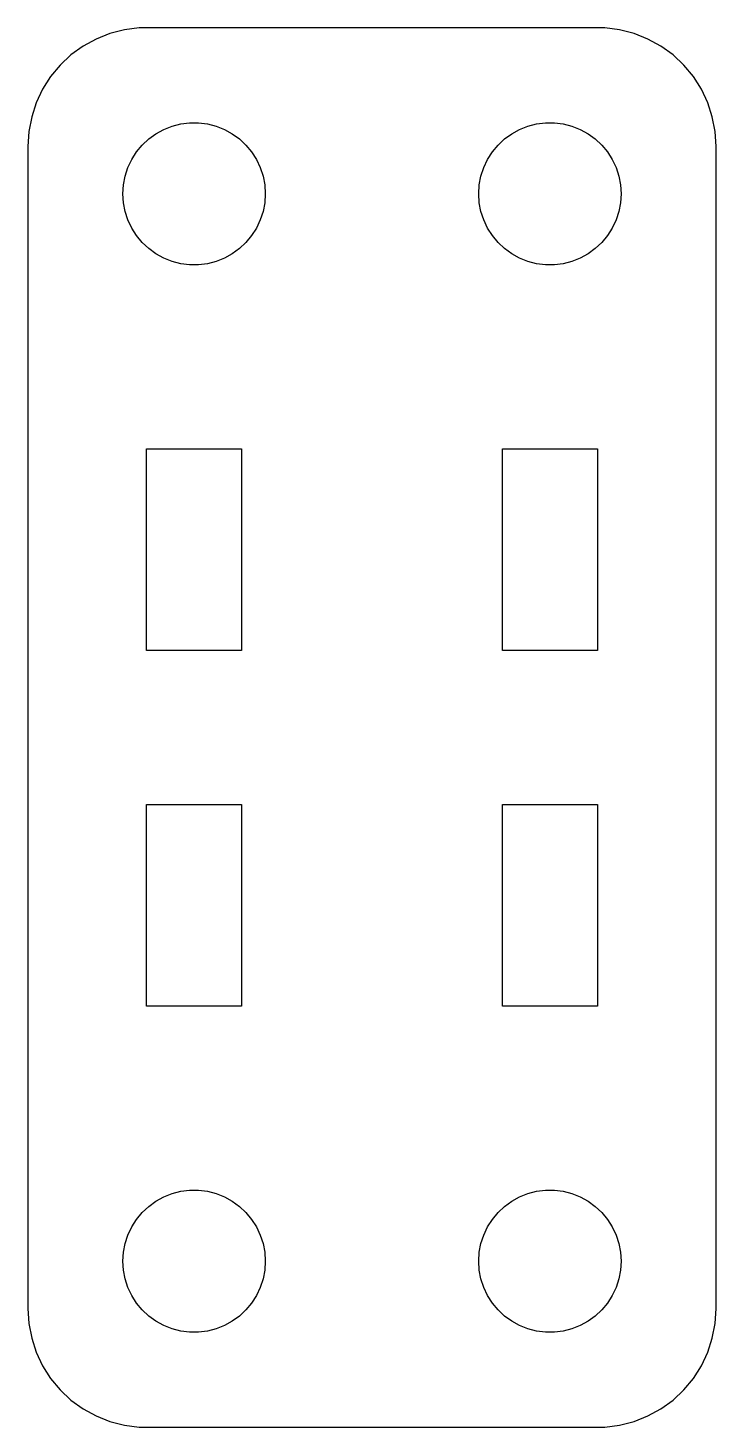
# Model space of a CAD drawing. Header units: metres. Extents: x -14.5 to 14.5, y -29.5 to 29.5.
import ezdxf

# ---------------------------------------------------------------- set-up
doc = ezdxf.new("R2010")
doc.units = ezdxf.units.M

msp = doc.modelspace()

# ---------------------------------------------------------------- linework, layer by layer
for p, q in [((-9.81395, 29.4901), (-10.4369, 29.4114)), ((9.81395, 29.4901), (-9.81395, 29.4901)), ((10.4369, 29.4114), (9.81395, 29.4901)), ((-11.6289, 29.0241), (-12.1791, 28.7216)), ((-11.0451, 29.2553), (-11.6289, 29.0241)), ((-10.4369, 29.4114), (-11.0451, 29.2553)), ((11.0451, 29.2553), (10.4369, 29.4114)), ((11.6289, 29.0241), (11.0451, 29.2553)), ((12.1791, 28.7216), (11.6289, 29.0241)), ((-12.6871, 28.3526), (-13.1448, 27.9227)), ((-12.1791, 28.7216), (-12.6871, 28.3526)), ((12.6871, 28.3526), (12.1791, 28.7216)), ((13.1448, 27.9227), (12.6871, 28.3526)), ((-13.1448, 27.9227), (-13.5451, 27.4389)), ((13.5451, 27.4389), (13.1448, 27.9227)), ((-13.5451, 27.4389), (-13.8815, 26.9088)), ((13.8815, 26.9088), (13.5451, 27.4389)), ((-13.8815, 26.9088), (-14.1489, 26.3406)), ((14.1489, 26.3406), (13.8815, 26.9088)), ((-14.1489, 26.3406), (-14.3429, 25.7434)), ((14.3429, 25.7434), (14.1489, 26.3406)), ((-14.3429, 25.7434), (-14.4606, 25.1267)), ((-8.42705, 25.3532), (-8.06213, 25.4469)), ((-8.06213, 25.4469), (-7.68837, 25.4941)), ((-7.68837, 25.4941), (-7.31161, 25.4941)), ((-7.31161, 25.4941), (-6.93785, 25.4469)), ((-6.93785, 25.4469), (-6.57294, 25.3532)), ((6.57294, 25.3532), (6.93785, 25.4469)), ((6.93785, 25.4469), (7.31161, 25.4941)), ((7.31161, 25.4941), (7.68837, 25.4941)), ((7.68837, 25.4941), (8.06213, 25.4469)), ((8.06213, 25.4469), (8.42705, 25.3532)), ((14.4606, 25.1267), (14.3429, 25.7434)), ((-14.4606, 25.1267), (-14.5, 24.5)), ((-9.6869, 24.5536), (-9.41226, 24.8115)), ((-9.41226, 24.8115), (-9.10747, 25.033)), ((-9.10747, 25.033), (-8.77733, 25.2145)), ((-8.77733, 25.2145), (-8.42705, 25.3532)), ((-6.57294, 25.3532), (-6.22266, 25.2145)), ((-6.22266, 25.2145), (-5.89252, 25.033)), ((-5.89252, 25.033), (-5.58772, 24.8115)), ((-5.58772, 24.8115), (-5.31308, 24.5536)), ((5.31308, 24.5536), (5.58772, 24.8115)), ((5.58772, 24.8115), (5.89252, 25.033)), ((5.89252, 25.033), (6.22266, 25.2145)), ((6.22266, 25.2145), (6.57294, 25.3532)), ((8.42705, 25.3532), (8.77733, 25.2145)), ((8.77733, 25.2145), (9.10747, 25.033)), ((9.10747, 25.033), (9.41226, 24.8115)), ((9.41226, 24.8115), (9.6869, 24.5536)), ((14.5, 24.5), (14.4606, 25.1267)), ((-14.5, 24.5), (-14.5, -24.5)), ((-10.1289, 23.9453), (-9.92705, 24.2634)), ((-9.92705, 24.2634), (-9.6869, 24.5536)), ((-5.31308, 24.5536), (-5.07294, 24.2634)), ((-5.07294, 24.2634), (-4.87108, 23.9453)), ((4.87108, 23.9453), (5.07294, 24.2634)), ((5.07294, 24.2634), (5.31308, 24.5536)), ((9.6869, 24.5536), (9.92705, 24.2634)), ((9.92705, 24.2634), (10.1289, 23.9453)), ((14.5, -24.5), (14.5, 24.5)), ((-10.4057, 23.2461), (-10.2893, 23.6044)), ((-10.2893, 23.6044), (-10.1289, 23.9453)), ((-4.87108, 23.9453), (-4.71066, 23.6044)), ((-4.71066, 23.6044), (-4.59424, 23.2461)), ((4.59424, 23.2461), (4.71066, 23.6044)), ((4.71066, 23.6044), (4.87108, 23.9453)), ((10.1289, 23.9453), (10.2893, 23.6044)), ((10.2893, 23.6044), (10.4057, 23.2461)), ((-10.4763, 22.876), (-10.4057, 23.2461)), ((-4.59424, 23.2461), (-4.52365, 22.876)), ((4.52365, 22.876), (4.59424, 23.2461)), ((10.4057, 23.2461), (10.4763, 22.876)), ((-10.5, 22.5), (-10.4763, 22.876)), ((-10.4763, 22.124), (-10.5, 22.5)), ((-4.52365, 22.876), (-4.5, 22.5)), ((-4.5, 22.5), (-4.52365, 22.124)), ((4.5, 22.5), (4.52365, 22.876)), ((4.52365, 22.124), (4.5, 22.5)), ((10.4763, 22.876), (10.5, 22.5)), ((10.5, 22.5), (10.4763, 22.124)), ((-10.4057, 21.7539), (-10.4763, 22.124)), ((-4.52365, 22.124), (-4.59424, 21.7539)), ((4.59424, 21.7539), (4.52365, 22.124)), ((10.4763, 22.124), (10.4057, 21.7539)), ((-10.2893, 21.3956), (-10.4057, 21.7539)), ((-10.1289, 21.0547), (-10.2893, 21.3956)), ((-4.71066, 21.3956), (-4.87108, 21.0547)), ((-4.59424, 21.7539), (-4.71066, 21.3956)), ((4.71066, 21.3956), (4.59424, 21.7539)), ((4.87108, 21.0547), (4.71066, 21.3956)), ((10.2893, 21.3956), (10.1289, 21.0547)), ((10.4057, 21.7539), (10.2893, 21.3956)), ((-9.92705, 20.7366), (-10.1289, 21.0547)), ((-9.6869, 20.4464), (-9.92705, 20.7366)), ((-5.07294, 20.7366), (-5.31308, 20.4464)), ((-4.87108, 21.0547), (-5.07294, 20.7366)), ((5.07294, 20.7366), (4.87108, 21.0547)), ((5.31308, 20.4464), (5.07294, 20.7366)), ((9.92705, 20.7366), (9.6869, 20.4464)), ((10.1289, 21.0547), (9.92705, 20.7366)), ((-9.41226, 20.1884), (-9.6869, 20.4464)), ((-9.10747, 19.967), (-9.41226, 20.1884)), ((-5.58772, 20.1884), (-5.89252, 19.967)), ((-5.31308, 20.4464), (-5.58772, 20.1884)), ((5.58772, 20.1884), (5.31308, 20.4464)), ((5.89252, 19.967), (5.58772, 20.1884)), ((9.41226, 20.1884), (9.10747, 19.967)), ((9.6869, 20.4464), (9.41226, 20.1884)), ((-8.77733, 19.7855), (-9.10747, 19.967)), ((-8.42705, 19.6468), (-8.77733, 19.7855)), ((-8.06213, 19.5531), (-8.42705, 19.6468)), ((-7.68837, 19.5059), (-8.06213, 19.5531)), ((-7.31161, 19.5059), (-7.68837, 19.5059)), ((-6.93785, 19.5531), (-7.31161, 19.5059)), ((-6.57294, 19.6468), (-6.93785, 19.5531)), ((-6.22266, 19.7855), (-6.57294, 19.6468)), ((-5.89252, 19.967), (-6.22266, 19.7855)), ((6.22266, 19.7855), (5.89252, 19.967)), ((6.57294, 19.6468), (6.22266, 19.7855)), ((6.93785, 19.5531), (6.57294, 19.6468)), ((7.31161, 19.5059), (6.93785, 19.5531)), ((7.68837, 19.5059), (7.31161, 19.5059)), ((8.06213, 19.5531), (7.68837, 19.5059)), ((8.42705, 19.6468), (8.06213, 19.5531)), ((8.77733, 19.7855), (8.42705, 19.6468)), ((9.10747, 19.967), (8.77733, 19.7855)), ((-9.5, 3.25), (-9.5, 11.75)), ((-9.5, 11.75), (-5.5, 11.75)), ((-5.5, 11.75), (-5.5, 3.25)), ((5.5, 3.25), (5.5, 11.75)), ((5.5, 11.75), (9.5, 11.75)), ((9.5, 11.75), (9.5, 3.25)), ((-5.5, 3.25), (-9.5, 3.25)), ((9.5, 3.25), (5.5, 3.25)), ((-9.5, -11.75), (-9.5, -3.25)), ((-9.5, -3.25), (-5.5, -3.25)), ((-5.5, -3.25), (-5.5, -11.75)), ((5.5, -11.75), (5.5, -3.25)), ((5.5, -3.25), (9.5, -3.25)), ((9.5, -3.25), (9.5, -11.75)), ((-5.5, -11.75), (-9.5, -11.75)), ((9.5, -11.75), (5.5, -11.75)), ((-9.41226, -20.1884), (-9.10747, -19.967)), ((-9.10747, -19.967), (-8.77733, -19.7855)), ((-8.77733, -19.7855), (-8.42705, -19.6468)), ((-8.42705, -19.6468), (-8.06213, -19.5531)), ((-8.06213, -19.5531), (-7.68837, -19.5059)), ((-7.68837, -19.5059), (-7.31161, -19.5059)), ((-7.31161, -19.5059), (-6.93785, -19.5531)), ((-6.93785, -19.5531), (-6.57294, -19.6468)), ((-6.57294, -19.6468), (-6.22266, -19.7855)), ((-6.22266, -19.7855), (-5.89252, -19.967)), ((-5.89252, -19.967), (-5.58772, -20.1884)), ((5.58772, -20.1884), (5.89252, -19.967)), ((5.89252, -19.967), (6.22266, -19.7855)), ((6.22266, -19.7855), (6.57294, -19.6468)), ((6.57294, -19.6468), (6.93785, -19.5531)), ((6.93785, -19.5531), (7.31161, -19.5059)), ((7.31161, -19.5059), (7.68837, -19.5059)), ((7.68837, -19.5059), (8.06213, -19.5531)), ((8.06213, -19.5531), (8.42705, -19.6468)), ((8.42705, -19.6468), (8.77733, -19.7855)), ((8.77733, -19.7855), (9.10747, -19.967)), ((9.10747, -19.967), (9.41226, -20.1884)), ((-9.92705, -20.7366), (-9.6869, -20.4464)), ((-9.6869, -20.4464), (-9.41226, -20.1884)), ((-5.58772, -20.1884), (-5.31308, -20.4464)), ((-5.31308, -20.4464), (-5.07294, -20.7366)), ((5.07294, -20.7366), (5.31308, -20.4464)), ((5.31308, -20.4464), (5.58772, -20.1884)), ((9.41226, -20.1884), (9.6869, -20.4464)), ((9.6869, -20.4464), (9.92705, -20.7366)), ((-10.2893, -21.3956), (-10.1289, -21.0547)), ((-10.1289, -21.0547), (-9.92705, -20.7366)), ((-5.07294, -20.7366), (-4.87108, -21.0547)), ((-4.87108, -21.0547), (-4.71066, -21.3956)), ((4.71066, -21.3956), (4.87108, -21.0547)), ((4.87108, -21.0547), (5.07294, -20.7366)), ((9.92705, -20.7366), (10.1289, -21.0547)), ((10.1289, -21.0547), (10.2893, -21.3956)), ((-10.4763, -22.124), (-10.4057, -21.7539)), ((-10.4057, -21.7539), (-10.2893, -21.3956)), ((-4.71066, -21.3956), (-4.59424, -21.7539)), ((-4.59424, -21.7539), (-4.52365, -22.124)), ((4.52365, -22.124), (4.59424, -21.7539)), ((4.59424, -21.7539), (4.71066, -21.3956)), ((10.2893, -21.3956), (10.4057, -21.7539)), ((10.4057, -21.7539), (10.4763, -22.124)), ((-10.5, -22.5), (-10.4763, -22.124)), ((-4.52365, -22.124), (-4.5, -22.5)), ((4.5, -22.5), (4.52365, -22.124)), ((10.4763, -22.124), (10.5, -22.5)), ((-10.4763, -22.876), (-10.5, -22.5)), ((-10.4057, -23.2461), (-10.4763, -22.876)), ((-4.52365, -22.876), (-4.59424, -23.2461)), ((-4.5, -22.5), (-4.52365, -22.876)), ((4.52365, -22.876), (4.5, -22.5)), ((4.59424, -23.2461), (4.52365, -22.876)), ((10.4763, -22.876), (10.4057, -23.2461)), ((10.5, -22.5), (10.4763, -22.876)), ((-10.2893, -23.6044), (-10.4057, -23.2461)), ((-4.59424, -23.2461), (-4.71066, -23.6044)), ((4.71066, -23.6044), (4.59424, -23.2461)), ((10.4057, -23.2461), (10.2893, -23.6044)), ((-10.1289, -23.9453), (-10.2893, -23.6044)), ((-9.92705, -24.2634), (-10.1289, -23.9453)), ((-4.87108, -23.9453), (-5.07294, -24.2634)), ((-4.71066, -23.6044), (-4.87108, -23.9453)), ((4.87108, -23.9453), (4.71066, -23.6044)), ((5.07294, -24.2634), (4.87108, -23.9453)), ((10.1289, -23.9453), (9.92705, -24.2634)), ((10.2893, -23.6044), (10.1289, -23.9453)), ((-14.5, -24.5), (-14.4606, -25.1267)), ((-9.6869, -24.5536), (-9.92705, -24.2634)), ((-9.41226, -24.8115), (-9.6869, -24.5536)), ((-5.31308, -24.5536), (-5.58772, -24.8115)), ((-5.07294, -24.2634), (-5.31308, -24.5536)), ((5.31308, -24.5536), (5.07294, -24.2634)), ((5.58772, -24.8115), (5.31308, -24.5536)), ((9.6869, -24.5536), (9.41226, -24.8115)), ((9.92705, -24.2634), (9.6869, -24.5536)), ((14.4606, -25.1267), (14.5, -24.5)), ((-14.4606, -25.1267), (-14.3429, -25.7434)), ((-9.10747, -25.033), (-9.41226, -24.8115)), ((-8.77733, -25.2145), (-9.10747, -25.033)), ((-8.42705, -25.3532), (-8.77733, -25.2145)), ((-8.06213, -25.4469), (-8.42705, -25.3532)), ((-6.57294, -25.3532), (-6.93785, -25.4469)), ((-6.22266, -25.2145), (-6.57294, -25.3532)), ((-5.89252, -25.033), (-6.22266, -25.2145)), ((-5.58772, -24.8115), (-5.89252, -25.033)), ((5.89252, -25.033), (5.58772, -24.8115)), ((6.22266, -25.2145), (5.89252, -25.033)), ((6.57294, -25.3532), (6.22266, -25.2145)), ((6.93785, -25.4469), (6.57294, -25.3532)), ((8.42705, -25.3532), (8.06213, -25.4469)), ((8.77733, -25.2145), (8.42705, -25.3532)), ((9.10747, -25.033), (8.77733, -25.2145)), ((9.41226, -24.8115), (9.10747, -25.033)), ((14.3429, -25.7434), (14.4606, -25.1267)), ((-14.3429, -25.7434), (-14.1489, -26.3406)), ((-7.68837, -25.4941), (-8.06213, -25.4469)), ((-7.31161, -25.4941), (-7.68837, -25.4941)), ((-6.93785, -25.4469), (-7.31161, -25.4941)), ((7.31161, -25.4941), (6.93785, -25.4469)), ((7.68837, -25.4941), (7.31161, -25.4941)), ((8.06213, -25.4469), (7.68837, -25.4941)), ((14.1489, -26.3406), (14.3429, -25.7434)), ((-14.1489, -26.3406), (-13.8815, -26.9088)), ((13.8815, -26.9088), (14.1489, -26.3406)), ((-13.8815, -26.9088), (-13.5451, -27.4389)), ((13.5451, -27.4389), (13.8815, -26.9088)), ((-13.5451, -27.4389), (-13.1448, -27.9227)), ((13.1448, -27.9227), (13.5451, -27.4389)), ((-13.1448, -27.9227), (-12.6871, -28.3526)), ((12.6871, -28.3526), (13.1448, -27.9227)), ((-12.6871, -28.3526), (-12.1791, -28.7216)), ((-12.1791, -28.7216), (-11.6289, -29.0241)), ((11.6289, -29.0241), (12.1791, -28.7216)), ((12.1791, -28.7216), (12.6871, -28.3526)), ((-11.6289, -29.0241), (-11.0451, -29.2553)), ((-11.0451, -29.2553), (-10.4369, -29.4114)), ((-10.4369, -29.4114), (-9.81395, -29.4901)), ((-9.81395, -29.4901), (9.81395, -29.4901)), ((9.81395, -29.4901), (10.4369, -29.4114)), ((10.4369, -29.4114), (11.0451, -29.2553)), ((11.0451, -29.2553), (11.6289, -29.0241))]:
    msp.add_line(p, q)

doc.saveas('drawing.dxf')
